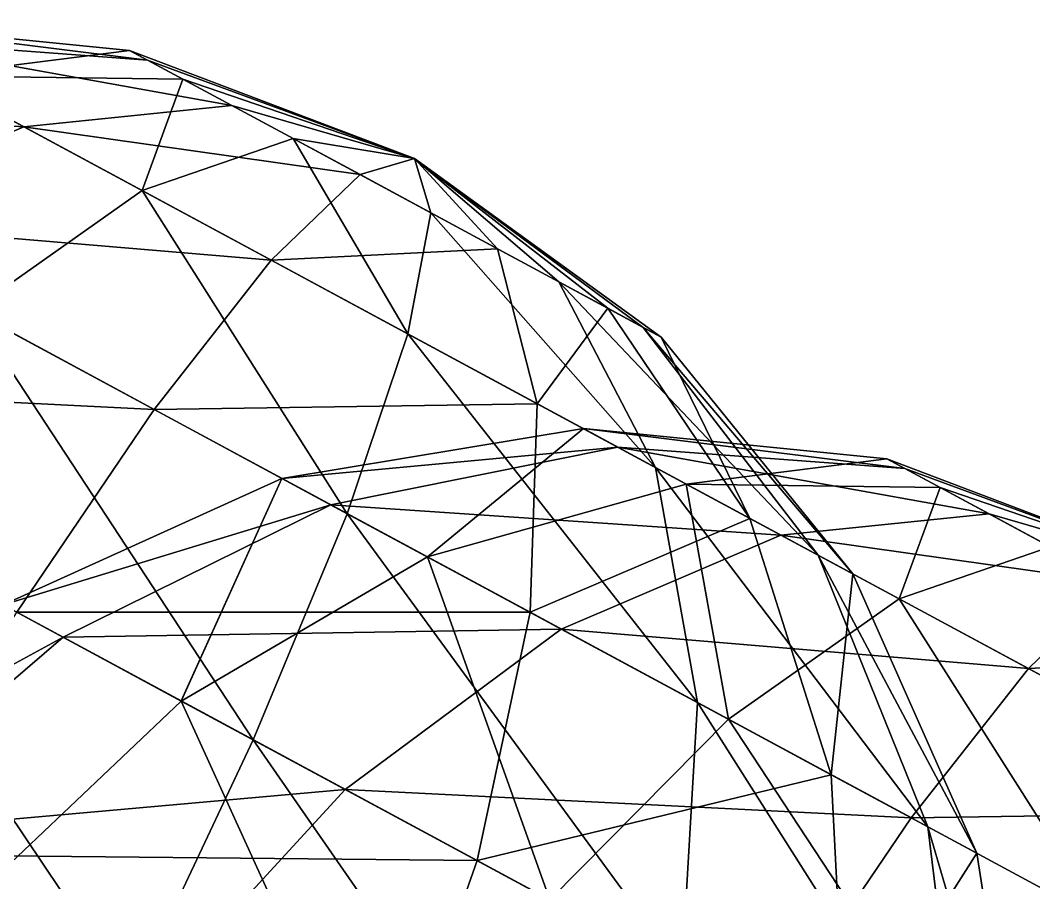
# Model space of a CAD drawing. Header units: metres. Extents: x -386 to 289, y -317 to 299.
# Drawn here: x 12.56 to 38.4, y 172.97 to 194.97 of the extents above; entities that cross this region are included whole.
import ezdxf

# ---------------------------------------------------------------- set-up
doc = ezdxf.new("R2010")
doc.units = ezdxf.units.M

msp = doc.modelspace()

# ---------------------------------------------------------------- linework, layer by layer
for points in [[(15.808345, 193.95364, -212.80688), (8.499083, 194.49205, -215.56702), (7.616025, 194.96852, -207.86755), (7.616125, 194.96863, -207.86745)], [(15.808345, 193.95364, -212.80688), (7.616025, 194.96852, -207.86755), (15.35124, 194.20027, -208.82135), (15.35134, 194.20038, -208.82124)], [(15.35124, 194.20027, -208.82135), (7.616025, 194.96852, -207.86755), (10.239284, 193.55309, -200.69792), (10.239384, 193.55319, -200.69781)], [(12.651841, 192.25134, -221.73325), (1.1806598, 193.02356, -217.9372), (8.499083, 194.49205, -215.56702), (8.499183, 194.49216, -215.56691)], [(17.957972, 192.79376, -215.99876), (12.651841, 192.25134, -221.73325), (8.499083, 194.49205, -215.56702), (8.499183, 194.49216, -215.56691)], [(17.957972, 192.79376, -215.99876), (8.499083, 194.49205, -215.56702), (15.808345, 193.95364, -212.80688), (15.808445, 193.95375, -212.80678)], [(15.35124, 194.20027, -208.82135), (10.239284, 193.55309, -200.69792), (16.709139, 193.46759, -205.11008), (16.709238, 193.4677, -205.10997)], [(22.610334, 191.44502, -209.84491), (15.808345, 193.95364, -212.80688), (15.35124, 194.20027, -208.82135), (15.35134, 194.20038, -208.82124)], [(22.610334, 191.44502, -209.84491), (15.35124, 194.20027, -208.82135), (16.709139, 193.46759, -205.11008), (16.709238, 193.4677, -205.10997)], [(22.610334, 191.44502, -209.84491), (17.957972, 192.79376, -215.99876), (15.808345, 193.95364, -212.80688), (15.808445, 193.95375, -212.80678)], [(10.239284, 193.55309, -200.69792), (11.31615, 187.55475, -190.23586), (15.6659565, 190.62502, -195.97922), (15.666057, 190.62512, -195.97911)], [(16.709139, 193.46759, -205.11008), (10.239284, 193.55309, -200.69792), (15.6659565, 190.62502, -195.97922), (15.666057, 190.62512, -195.97911)], [(16.709139, 193.46759, -205.11008), (15.6659565, 190.62502, -195.97922), (19.518192, 191.9519, -202.6675), (19.518291, 191.95201, -202.66739)], [(22.610334, 191.44502, -209.84491), (16.709139, 193.46759, -205.11008), (19.518192, 191.9519, -202.6675), (19.518291, 191.95201, -202.66739)], [(12.651841, 192.25134, -221.73325), (7.053546, 189.85474, -226.65756), (1.1806598, 193.02356, -217.9372), (1.1807598, 193.02367, -217.93709)], [(21.22413, 191.03143, -217.54172), (12.651841, 192.25134, -221.73325), (17.957972, 192.79376, -215.99876), (17.95807, 192.79387, -215.99866)], [(22.610334, 191.44502, -209.84491), (21.22413, 191.03143, -217.54172), (17.957972, 192.79376, -215.99876), (17.95807, 192.79387, -215.99866)], [(17.957972, 192.79376, -215.99876), (17.957972, 192.79376, -215.99876), (21.22413, 191.03143, -217.54172), (21.22423, 191.03154, -217.54161)], [(18.961575, 188.8468, -224.714), (7.053546, 189.85474, -226.65756), (12.651841, 192.25134, -221.73325), (12.651941, 192.25145, -221.73314)], [(21.22413, 191.03143, -217.54172), (18.961575, 188.8468, -224.714), (12.651841, 192.25134, -221.73325), (12.651941, 192.25145, -221.73314)], [(12.651841, 192.25134, -221.73325), (12.651841, 192.25134, -221.73325), (18.961575, 188.8468, -224.714), (18.961674, 188.84691, -224.7139)], [(19.518192, 191.9519, -202.6675), (15.6659565, 190.62502, -195.97922), (22.441973, 186.96887, -194.97581), (22.442072, 186.96898, -194.97571)], [(19.518192, 191.9519, -202.6675), (22.441973, 186.96887, -194.97581), (23.025719, 190.05936, -202.1481), (23.025818, 190.05946, -202.148)], [(22.610334, 191.44502, -209.84491), (19.518192, 191.9519, -202.6675), (23.025719, 190.05936, -202.1481), (23.025818, 190.05946, -202.148)], [(22.610334, 191.44502, -209.84491), (24.731655, 189.13889, -217.02232), (21.22413, 191.03143, -217.54172), (21.22423, 191.03154, -217.54161)], [(22.610334, 191.44502, -209.84491), (23.025719, 190.05936, -202.1481), (26.291876, 188.29703, -203.69106), (26.291975, 188.29713, -203.69095)], [(22.610334, 191.44502, -209.84491), (26.291876, 188.29703, -203.69106), (28.441502, 187.13715, -206.88293), (28.4416, 187.13725, -206.88283)], [(22.610334, 191.44502, -209.84491), (28.441502, 187.13715, -206.88293), (28.898605, 186.89052, -210.86847), (28.898705, 186.89062, -210.86836)], [(22.610334, 191.44502, -209.84491), (28.898605, 186.89052, -210.86847), (27.540709, 187.6232, -214.57974), (27.540808, 187.6233, -214.57964)], [(22.610334, 191.44502, -209.84491), (27.540709, 187.6232, -214.57974), (24.731655, 189.13889, -217.02232), (24.731754, 189.13899, -217.02222)], [(24.731655, 189.13889, -217.02232), (18.961575, 188.8468, -224.714), (21.22413, 191.03143, -217.54172), (21.22423, 191.03154, -217.54161)], [(15.6659565, 190.62502, -195.97922), (11.31615, 187.55475, -190.23586), (20.89888, 182.38419, -188.81683), (20.89898, 182.3843, -188.81673)], [(15.6659565, 190.62502, -195.97922), (20.89888, 182.38419, -188.81683), (22.441973, 186.96887, -194.97581), (22.442072, 186.96898, -194.97571)], [(23.025719, 190.05936, -202.1481), (22.441973, 186.96887, -194.97581), (28.751705, 183.56433, -197.95657), (28.751804, 183.56444, -197.95647)], [(23.025719, 190.05936, -202.1481), (28.751705, 183.56433, -197.95657), (26.291876, 188.29703, -203.69106), (26.291975, 188.29713, -203.69095)], [(15.976855, 185.03998, -230.87299), (1.5445986, 185.76724, -230.43611), (7.053546, 189.85474, -226.65756), (7.053646, 189.85484, -226.65746)], [(18.961575, 188.8468, -224.714), (15.976855, 185.03998, -230.87299), (7.053546, 189.85474, -226.65756), (7.053646, 189.85484, -226.65746)], [(7.053546, 189.85474, -226.65756), (7.053546, 189.85474, -226.65756), (15.976855, 185.03998, -230.87299), (15.976955, 185.04008, -230.87288)], [(24.731655, 189.13889, -217.02232), (25.73759, 185.19066, -223.7106), (18.961575, 188.8468, -224.714), (18.961674, 188.84691, -224.7139)], [(27.540709, 187.6232, -214.57974), (25.73759, 185.19066, -223.7106), (24.731655, 189.13889, -217.02232), (24.731754, 189.13899, -217.02222)], [(25.73759, 185.19066, -223.7106), (15.976855, 185.03998, -230.87299), (18.961575, 188.8468, -224.714), (18.961674, 188.84691, -224.7139)], [(26.291876, 188.29703, -203.69106), (28.751705, 183.56433, -197.95657), (32.90446, 181.32362, -204.1228), (32.90456, 181.32373, -204.1227)], [(26.291876, 188.29703, -203.69106), (32.90446, 181.32362, -204.1228), (28.441502, 187.13715, -206.88293), (28.4416, 187.13725, -206.88283)], [(27.540709, 187.6232, -214.57974), (31.16426, 182.26257, -218.9919), (25.73759, 185.19066, -223.7106), (25.73769, 185.19077, -223.7105)], [(28.898605, 186.89052, -210.86847), (31.16426, 182.26257, -218.9919), (27.540709, 187.6232, -214.57974), (27.540808, 187.6233, -214.57964)], [(11.31615, 187.55475, -190.23586), (6.7652006, 182.95036, -185.82883), (18.501602, 176.61774, -184.09088), (18.501701, 176.61784, -184.09077)], [(11.31615, 187.55475, -190.23586), (18.501602, 176.61774, -184.09088), (20.89888, 182.38419, -188.81683), (20.89898, 182.3843, -188.81673)], [(28.441502, 187.13715, -206.88293), (32.90446, 181.32362, -204.1228), (33.78752, 180.84714, -211.82227), (33.78762, 180.84724, -211.82216)], [(28.441502, 187.13715, -206.88293), (33.78752, 180.84714, -211.82227), (28.898605, 186.89052, -210.86847), (28.898705, 186.89062, -210.86836)], [(22.441973, 186.96887, -194.97581), (20.89888, 182.38419, -188.81683), (29.822191, 177.56943, -193.03226), (29.82229, 177.56953, -193.03215)], [(22.441973, 186.96887, -194.97581), (29.822191, 177.56943, -193.03226), (28.751705, 183.56433, -197.95657), (28.751804, 183.56444, -197.95647)], [(28.898605, 186.89052, -210.86847), (33.78752, 180.84714, -211.82227), (31.16426, 182.26257, -218.9919), (31.16436, 182.26268, -218.99179)], [(15.976855, 185.03998, -230.87299), (12.473376, 179.87039, -235.59894), (1.5445986, 185.76724, -230.43611), (1.5446986, 185.76735, -230.436)], [(25.559586, 179.86942, -229.45396), (12.473376, 179.87039, -235.59894), (15.976855, 185.03998, -230.87299), (15.976955, 185.04008, -230.87288)], [(25.73759, 185.19066, -223.7106), (25.559586, 179.86942, -229.45396), (15.976855, 185.03998, -230.87299), (15.976955, 185.04008, -230.87288)], [(31.16426, 182.26257, -218.9919), (25.559586, 179.86942, -229.45396), (25.73759, 185.19066, -223.7106), (25.73769, 185.19077, -223.7105)], [(27.799543, 184.07808, -383.84964), (19.232288, 183.28343, -375.33112), (26.916485, 184.55455, -376.15018), (26.916584, 184.55466, -376.1501)], [(26.916485, 184.55455, -376.15018), (19.232288, 183.28343, -375.33112), (22.942135, 181.28171, -365.19174), (22.942234, 181.28181, -365.19165)], [(26.916485, 184.55455, -376.15018), (22.942135, 181.28171, -365.19174), (29.539745, 183.13911, -368.98053), (29.539845, 183.13922, -368.98044)], [(35.108807, 183.53967, -381.0895), (27.799543, 184.07808, -383.84964), (26.916485, 184.55455, -376.15018), (26.916584, 184.55466, -376.1501)], [(35.108807, 183.53967, -381.0895), (26.916485, 184.55455, -376.15018), (34.651703, 183.7863, -377.10397), (34.651802, 183.7864, -377.10388)], [(34.651703, 183.7863, -377.10397), (26.916485, 184.55455, -376.15018), (29.539745, 183.13911, -368.98053), (29.539845, 183.13922, -368.98044)], [(27.799543, 184.07808, -383.84964), (20.481121, 182.60959, -386.21982), (19.232288, 183.28343, -375.33112), (19.232388, 183.28354, -375.33102)], [(31.952301, 181.83737, -390.01587), (20.481121, 182.60959, -386.21982), (27.799543, 184.07808, -383.84964), (27.799643, 184.07819, -383.84955)], [(37.25843, 182.37979, -384.2814), (31.952301, 181.83737, -390.01587), (27.799543, 184.07808, -383.84964), (27.799643, 184.07819, -383.84955)], [(37.25843, 182.37979, -384.2814), (27.799543, 184.07808, -383.84964), (35.108807, 183.53967, -381.0895), (35.108906, 183.53978, -381.08942)], [(34.651703, 183.7863, -377.10397), (29.539745, 183.13911, -368.98053), (36.009598, 183.05362, -373.3927), (36.009697, 183.05373, -373.3926)], [(41.910797, 181.03105, -378.12753), (35.108807, 183.53967, -381.0895), (34.651703, 183.7863, -377.10397), (34.651802, 183.7864, -377.10388)], [(41.910797, 181.03105, -378.12753), (34.651703, 183.7863, -377.10397), (36.009598, 183.05362, -373.3927), (36.009697, 183.05373, -373.3926)], [(28.751705, 183.56433, -197.95657), (29.822191, 177.56943, -193.03226), (35.695076, 174.40059, -201.75262), (35.695175, 174.4007, -201.75252)], [(28.751705, 183.56433, -197.95657), (35.695076, 174.40059, -201.75262), (32.90446, 181.32362, -204.1228), (32.90456, 181.32373, -204.1227)], [(41.910797, 181.03105, -378.12753), (37.25843, 182.37979, -384.2814), (35.108807, 183.53967, -381.0895), (35.108906, 183.53978, -381.08942)], [(20.481121, 182.60959, -386.21982), (12.122772, 180.05957, -374.70264), (19.232288, 183.28343, -375.33112), (19.232388, 183.28354, -375.33102)], [(19.232288, 183.28343, -375.33112), (12.122772, 180.05957, -374.70264), (16.666388, 177.60797, -362.2845), (16.666487, 177.60808, -362.2844)], [(19.232288, 183.28343, -375.33112), (16.666388, 177.60797, -362.2845), (22.942135, 181.28171, -365.19174), (22.942234, 181.28181, -365.19165)], [(6.7652006, 182.95036, -185.82883), (2.3232498, 177.12563, -183.05844), (15.413503, 170.0625, -181.12003), (15.413603, 170.0626, -181.11992)], [(6.7652006, 182.95036, -185.82883), (15.413503, 170.0625, -181.12003), (18.501602, 176.61774, -184.09088), (18.501701, 176.61784, -184.09077)], [(29.539745, 183.13911, -368.98053), (22.942135, 181.28171, -365.19174), (30.616611, 177.14078, -358.5185), (30.61671, 177.14088, -358.5184)], [(29.539745, 183.13911, -368.98053), (30.616611, 177.14078, -358.5185), (34.966415, 180.21104, -364.26184), (34.966515, 180.21115, -364.26175)], [(36.009598, 183.05362, -373.3927), (29.539745, 183.13911, -368.98053), (34.966415, 180.21104, -364.26184), (34.966515, 180.21115, -364.26175)], [(36.009598, 183.05362, -373.3927), (34.966415, 180.21104, -364.26184), (38.818653, 181.53793, -370.9501), (38.818752, 181.53804, -370.95)], [(41.910797, 181.03105, -378.12753), (36.009598, 183.05362, -373.3927), (38.818653, 181.53793, -370.9501), (38.818752, 181.53804, -370.95)], [(20.481121, 182.60959, -386.21982), (13.652272, 179.2343, -388.0385), (12.122772, 180.05957, -374.70264), (12.122872, 180.05968, -374.70255)], [(26.354008, 179.44077, -394.9402), (13.652272, 179.2343, -388.0385), (20.481121, 182.60959, -386.21982), (20.48122, 182.6097, -386.21973)], [(31.952301, 181.83737, -390.01587), (26.354008, 179.44077, -394.9402), (20.481121, 182.60959, -386.21982), (20.48122, 182.6097, -386.21973)], [(20.89888, 182.38419, -188.81683), (18.501602, 176.61774, -184.09088), (29.43038, 170.7209, -189.25371), (29.43048, 170.72101, -189.2536)], [(20.89888, 182.38419, -188.81683), (29.43038, 170.7209, -189.25371), (29.822191, 177.56943, -193.03226), (29.82229, 177.56953, -193.03215)], [(31.16426, 182.26257, -218.9919), (33.234062, 175.72849, -222.7807), (25.559586, 179.86942, -229.45396), (25.559685, 179.86952, -229.45386)], [(33.78752, 180.84714, -211.82227), (33.234062, 175.72849, -222.7807), (31.16426, 182.26257, -218.9919), (31.16436, 182.26268, -218.99179)], [(40.52459, 180.61746, -385.82434), (31.952301, 181.83737, -390.01587), (37.25843, 182.37979, -384.2814), (37.25853, 182.3799, -384.2813)], [(41.910797, 181.03105, -378.12753), (40.52459, 180.61746, -385.82434), (37.25843, 182.37979, -384.2814), (37.25853, 182.3799, -384.2813)], [(37.25843, 182.37979, -384.2814), (37.25843, 182.37979, -384.2814), (40.52459, 180.61746, -385.82434), (40.52469, 180.61757, -385.82425)], [(38.262035, 178.43283, -392.99664), (26.354008, 179.44077, -394.9402), (31.952301, 181.83737, -390.01587), (31.9524, 181.83748, -390.01578)], [(40.52459, 180.61746, -385.82434), (38.262035, 178.43283, -392.99664), (31.952301, 181.83737, -390.01587), (31.9524, 181.83748, -390.01578)], [(31.952301, 181.83737, -390.01587), (31.952301, 181.83737, -390.01587), (38.262035, 178.43283, -392.99664), (38.262135, 178.43294, -392.99655)], [(38.818653, 181.53793, -370.9501), (34.966415, 180.21104, -364.26184), (41.74243, 176.5549, -363.25842), (41.74253, 176.55501, -363.25833)], [(22.942135, 181.28171, -365.19174), (16.666388, 177.60797, -362.2845), (26.065662, 172.53639, -354.11145), (26.065762, 172.5365, -354.11136)], [(22.942135, 181.28171, -365.19174), (26.065662, 172.53639, -354.11145), (30.616611, 177.14078, -358.5185), (30.61671, 177.14088, -358.5184)], [(32.90446, 181.32362, -204.1228), (35.695076, 174.40059, -201.75262), (36.943905, 173.72676, -212.64131), (36.944004, 173.72687, -212.6412)], [(32.90446, 181.32362, -204.1228), (36.943905, 173.72676, -212.64131), (33.78752, 180.84714, -211.82227), (33.78762, 180.84724, -211.82216)], [(33.78752, 180.84714, -211.82227), (36.943905, 173.72676, -212.64131), (33.234062, 175.72849, -222.7807), (33.23416, 175.72859, -222.7806)], [(44.032116, 178.72491, -385.30493), (38.262035, 178.43283, -392.99664), (40.52459, 180.61746, -385.82434), (40.52469, 180.61757, -385.82425)], [(34.966415, 180.21104, -364.26184), (30.616611, 177.14078, -358.5185), (40.19934, 171.97021, -357.09946), (40.19944, 171.97032, -357.09937)], [(34.966415, 180.21104, -364.26184), (40.19934, 171.97021, -357.09946), (41.74243, 176.5549, -363.25842), (41.74253, 176.55501, -363.25833)], [(13.652272, 179.2343, -388.0385), (6.0724373, 175.10266, -374.30756), (12.122772, 180.05957, -374.70264), (12.122872, 180.05968, -374.70255)], [(24.209778, 173.53778, -233.861), (8.689894, 173.69037, -238.5698), (12.473376, 179.87039, -235.59894), (12.473476, 179.8705, -235.59883)], [(12.122772, 180.05957, -374.70264), (11.1401825, 172.36826, -360.4569), (16.666388, 177.60797, -362.2845), (16.666487, 177.60808, -362.2844)], [(25.559586, 179.86942, -229.45396), (24.209778, 173.53778, -233.861), (12.473376, 179.87039, -235.59894), (12.473476, 179.8705, -235.59883)], [(33.234062, 175.72849, -222.7807), (24.209778, 173.53778, -233.861), (25.559586, 179.86942, -229.45396), (25.559685, 179.86952, -229.45386)], [(26.354008, 179.44077, -394.9402), (20.845058, 175.35327, -398.71875), (13.652272, 179.2343, -388.0385), (13.652372, 179.2344, -388.03842)], [(35.277317, 174.626, -399.1556), (20.845058, 175.35327, -398.71875), (26.354008, 179.44077, -394.9402), (26.354107, 179.44087, -394.9401)], [(38.262035, 178.43283, -392.99664), (35.277317, 174.626, -399.1556), (26.354008, 179.44077, -394.9402), (26.354107, 179.44087, -394.9401)], [(26.354008, 179.44077, -394.9402), (26.354008, 179.44077, -394.9402), (35.277317, 174.626, -399.1556), (35.277416, 174.62611, -399.15552)], [(13.652272, 179.2343, -388.0385), (7.7783737, 174.18219, -389.1818), (6.0724373, 175.10266, -374.30756), (6.0725374, 175.10277, -374.30746)], [(20.845058, 175.35327, -398.71875), (7.7783737, 174.18219, -389.1818), (13.652272, 179.2343, -388.0385), (13.652372, 179.2344, -388.03842)], [(44.032116, 178.72491, -385.30493), (45.03805, 174.77669, -391.99323), (38.262035, 178.43283, -392.99664), (38.262135, 178.43294, -392.99655)], [(45.03805, 174.77669, -391.99323), (35.277317, 174.626, -399.1556), (38.262035, 178.43283, -392.99664), (38.262135, 178.43294, -392.99655)], [(16.666388, 177.60797, -362.2845), (11.1401825, 172.36826, -360.4569), (21.62371, 166.71165, -351.34106), (21.62381, 166.71176, -351.34097)], [(16.666388, 177.60797, -362.2845), (21.62371, 166.71165, -351.34106), (26.065662, 172.53639, -354.11145), (26.065762, 172.5365, -354.11136)], [(29.822191, 177.56943, -193.03226), (29.43038, 170.7209, -189.25371), (36.623165, 166.83987, -199.93393), (36.623264, 166.83998, -199.93382)], [(29.822191, 177.56943, -193.03226), (36.623165, 166.83987, -199.93393), (35.695076, 174.40059, -201.75262), (35.695175, 174.4007, -201.75252)], [(2.3232498, 177.12563, -183.05844), (11.84504, 163.1652, -180.10672), (15.413503, 170.0625, -181.12003), (15.413603, 170.0626, -181.11992)], [(30.616611, 177.14078, -358.5185), (26.065662, 172.53639, -354.11145), (37.802063, 166.20377, -352.3735), (37.802162, 166.20387, -352.3734)], [(30.616611, 177.14078, -358.5185), (37.802063, 166.20377, -352.3735), (40.19934, 171.97021, -357.09946), (40.19944, 171.97032, -357.09937)], [(18.501602, 176.61774, -184.09088), (15.413503, 170.0625, -181.12003), (27.60297, 163.48543, -186.8784), (27.60307, 163.48553, -186.8783)], [(18.501602, 176.61774, -184.09088), (27.60297, 163.48543, -186.8784), (29.43038, 170.7209, -189.25371), (29.43048, 170.72101, -189.2536)], [(33.234062, 175.72849, -222.7807), (33.609047, 168.4662, -225.68796), (24.209778, 173.53778, -233.861), (24.209877, 173.53789, -233.86089)], [(36.943905, 173.72676, -212.64131), (33.609047, 168.4662, -225.68796), (33.234062, 175.72849, -222.7807), (33.23416, 175.72859, -222.7806)], [(20.845058, 175.35327, -398.71875), (15.800886, 169.85349, -401.09402), (7.7783737, 174.18219, -389.1818), (7.778474, 174.1823, -389.1817)], [(31.773838, 169.45642, -403.88156), (15.800886, 169.85349, -401.09402), (20.845058, 175.35327, -398.71875), (20.845158, 175.35338, -398.71866)], [(35.277317, 174.626, -399.1556), (31.773838, 169.45642, -403.88156), (20.845058, 175.35327, -398.71875), (20.845158, 175.35338, -398.71866)], [(20.845058, 175.35327, -398.71875), (20.845058, 175.35327, -398.71875), (31.773838, 169.45642, -403.88156), (31.773937, 169.45653, -403.88147)], [(45.03805, 174.77669, -391.99323), (44.860046, 169.45544, -397.73657), (35.277317, 174.626, -399.1556), (35.277416, 174.62611, -399.15552)], [(44.860046, 169.45544, -397.73657), (31.773838, 169.45642, -403.88156), (35.277317, 174.626, -399.1556), (35.277416, 174.62611, -399.15552)], [(35.695076, 174.40059, -201.75262), (36.623165, 166.83987, -199.93393), (38.152664, 166.0146, -213.26979), (38.152763, 166.01471, -213.26968)], [(35.695076, 174.40059, -201.75262), (38.152664, 166.0146, -213.26979), (36.943905, 173.72676, -212.64131), (36.944004, 173.72687, -212.6412)], [(15.800886, 169.85349, -401.09402), (3.2597237, 167.79758, -389.57175), (7.7783737, 174.18219, -389.1818), (7.778474, 174.1823, -389.1817)], [(21.780146, 166.62724, -236.63138), (4.884244, 166.92104, -239.5831), (8.689894, 173.69037, -238.5698), (8.689994, 173.69048, -238.56969)], [(24.209778, 173.53778, -233.861), (21.780146, 166.62724, -236.63138), (8.689894, 173.69037, -238.5698), (8.689994, 173.69048, -238.56969)], [(36.943905, 173.72676, -212.64131), (38.152664, 166.0146, -213.26979), (33.609047, 168.4662, -225.68796), (33.609146, 168.46631, -225.68785)], [(33.609047, 168.4662, -225.68796), (21.780146, 166.62724, -236.63138), (24.209778, 173.53778, -233.861), (24.209877, 173.53789, -233.86089)]]:
    msp.add_3dface(points)

doc.saveas('drawing.dxf')
